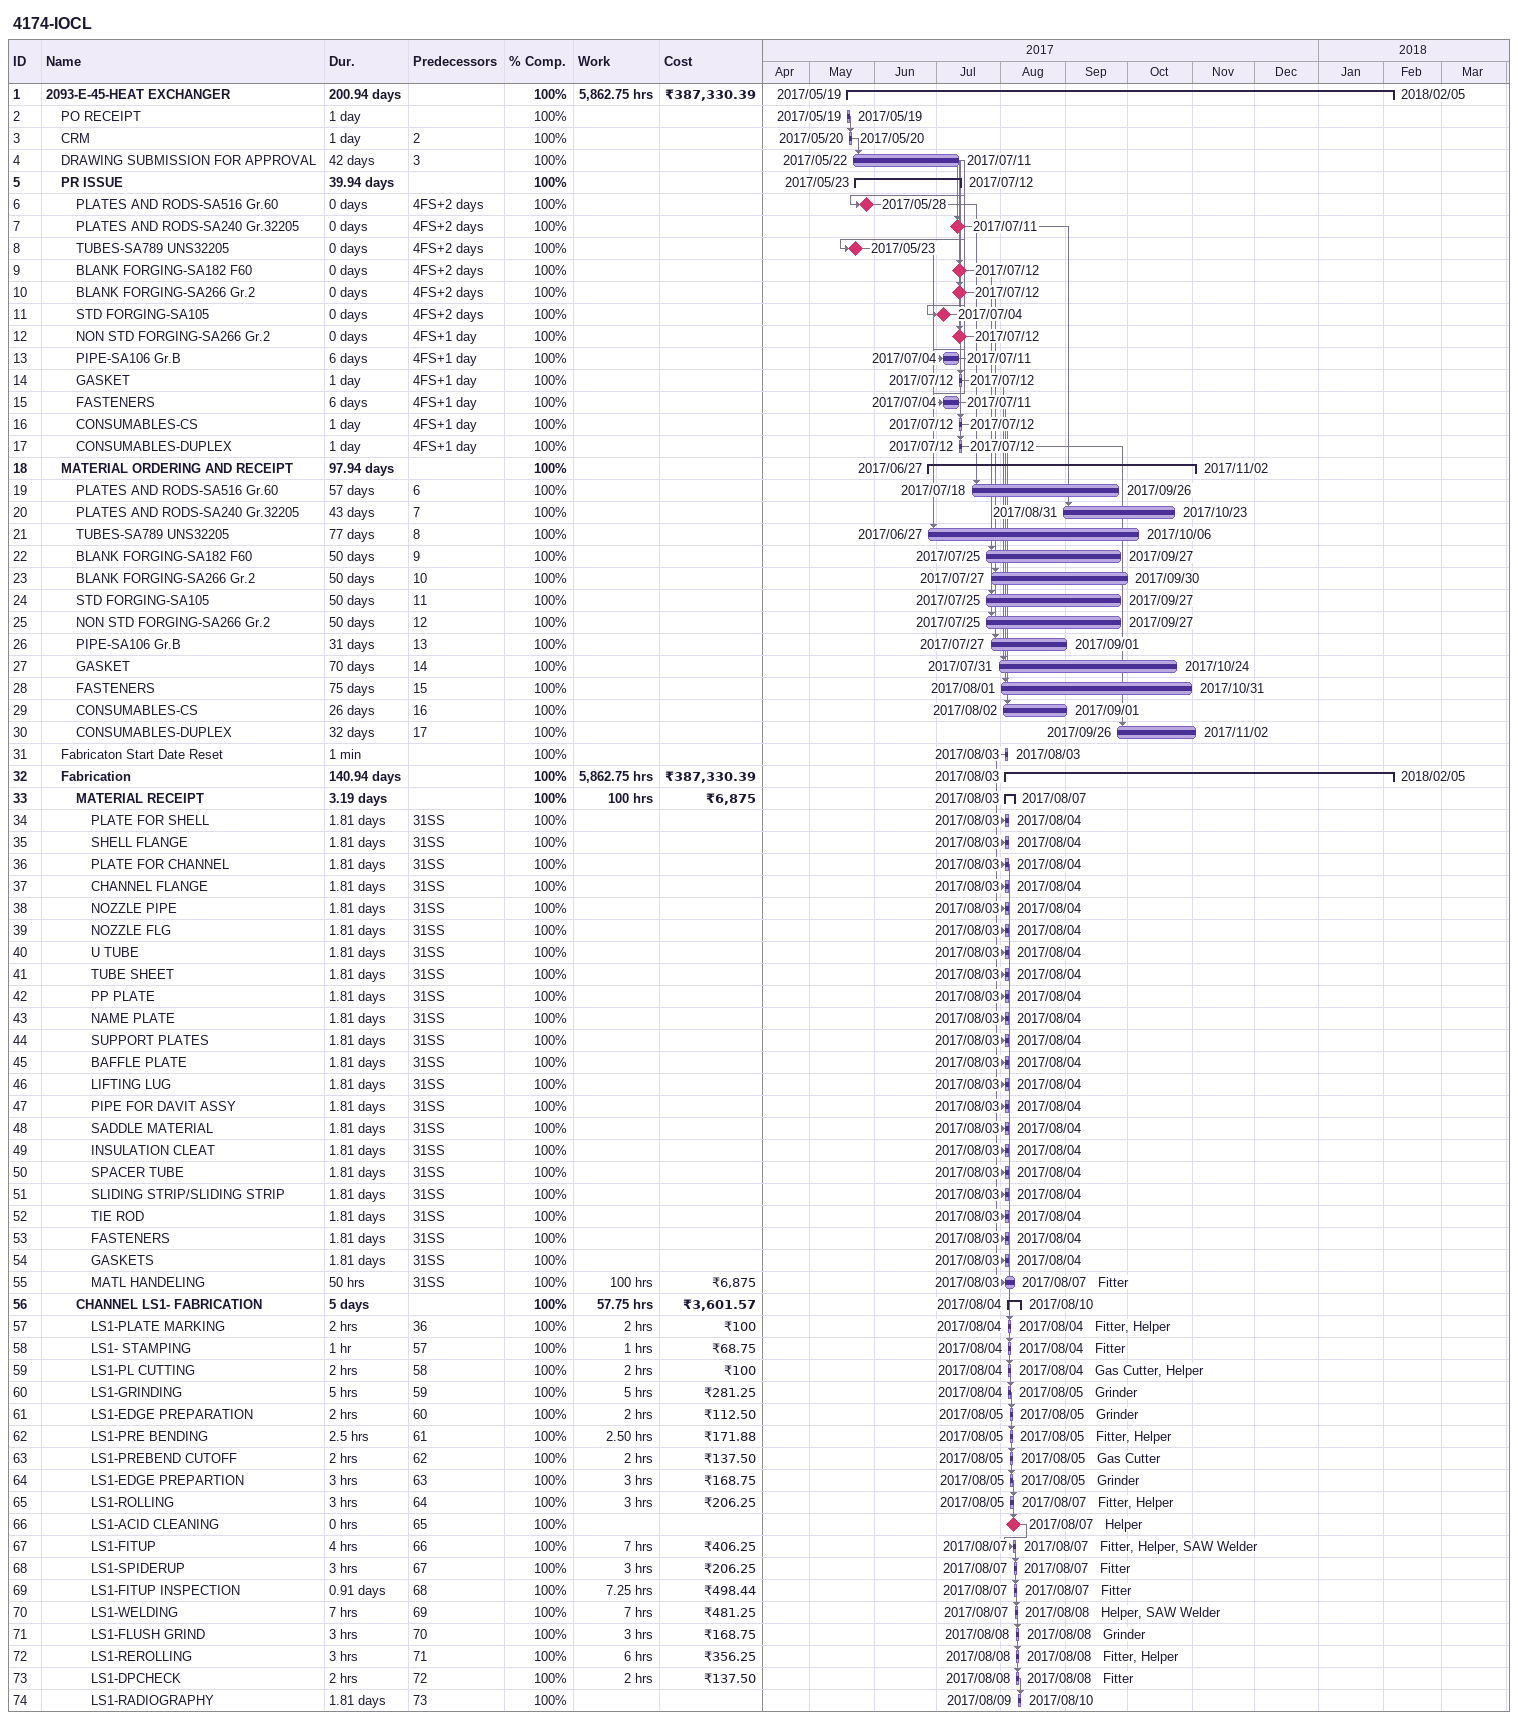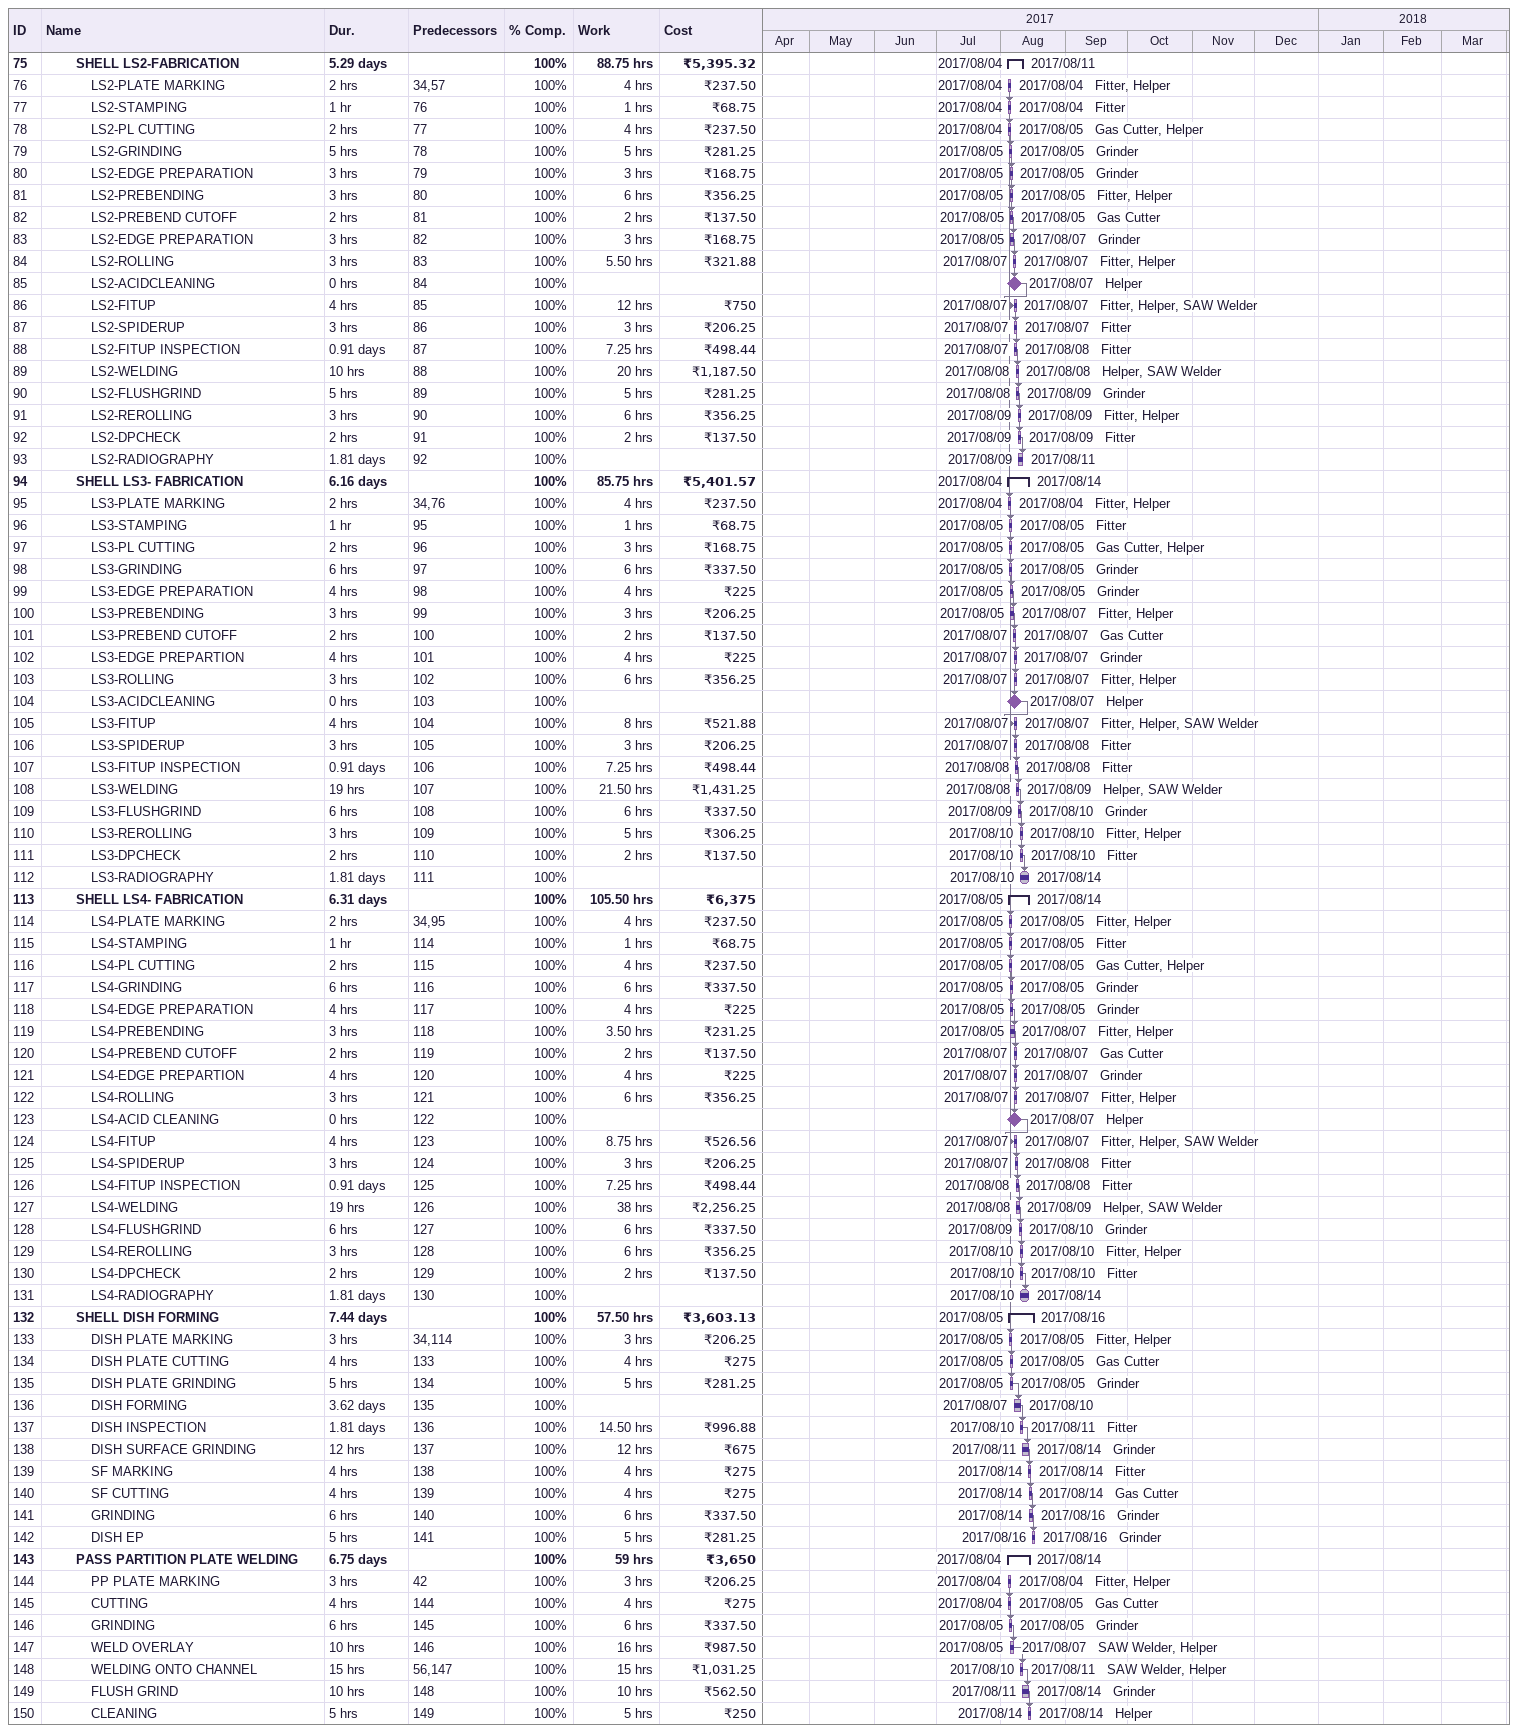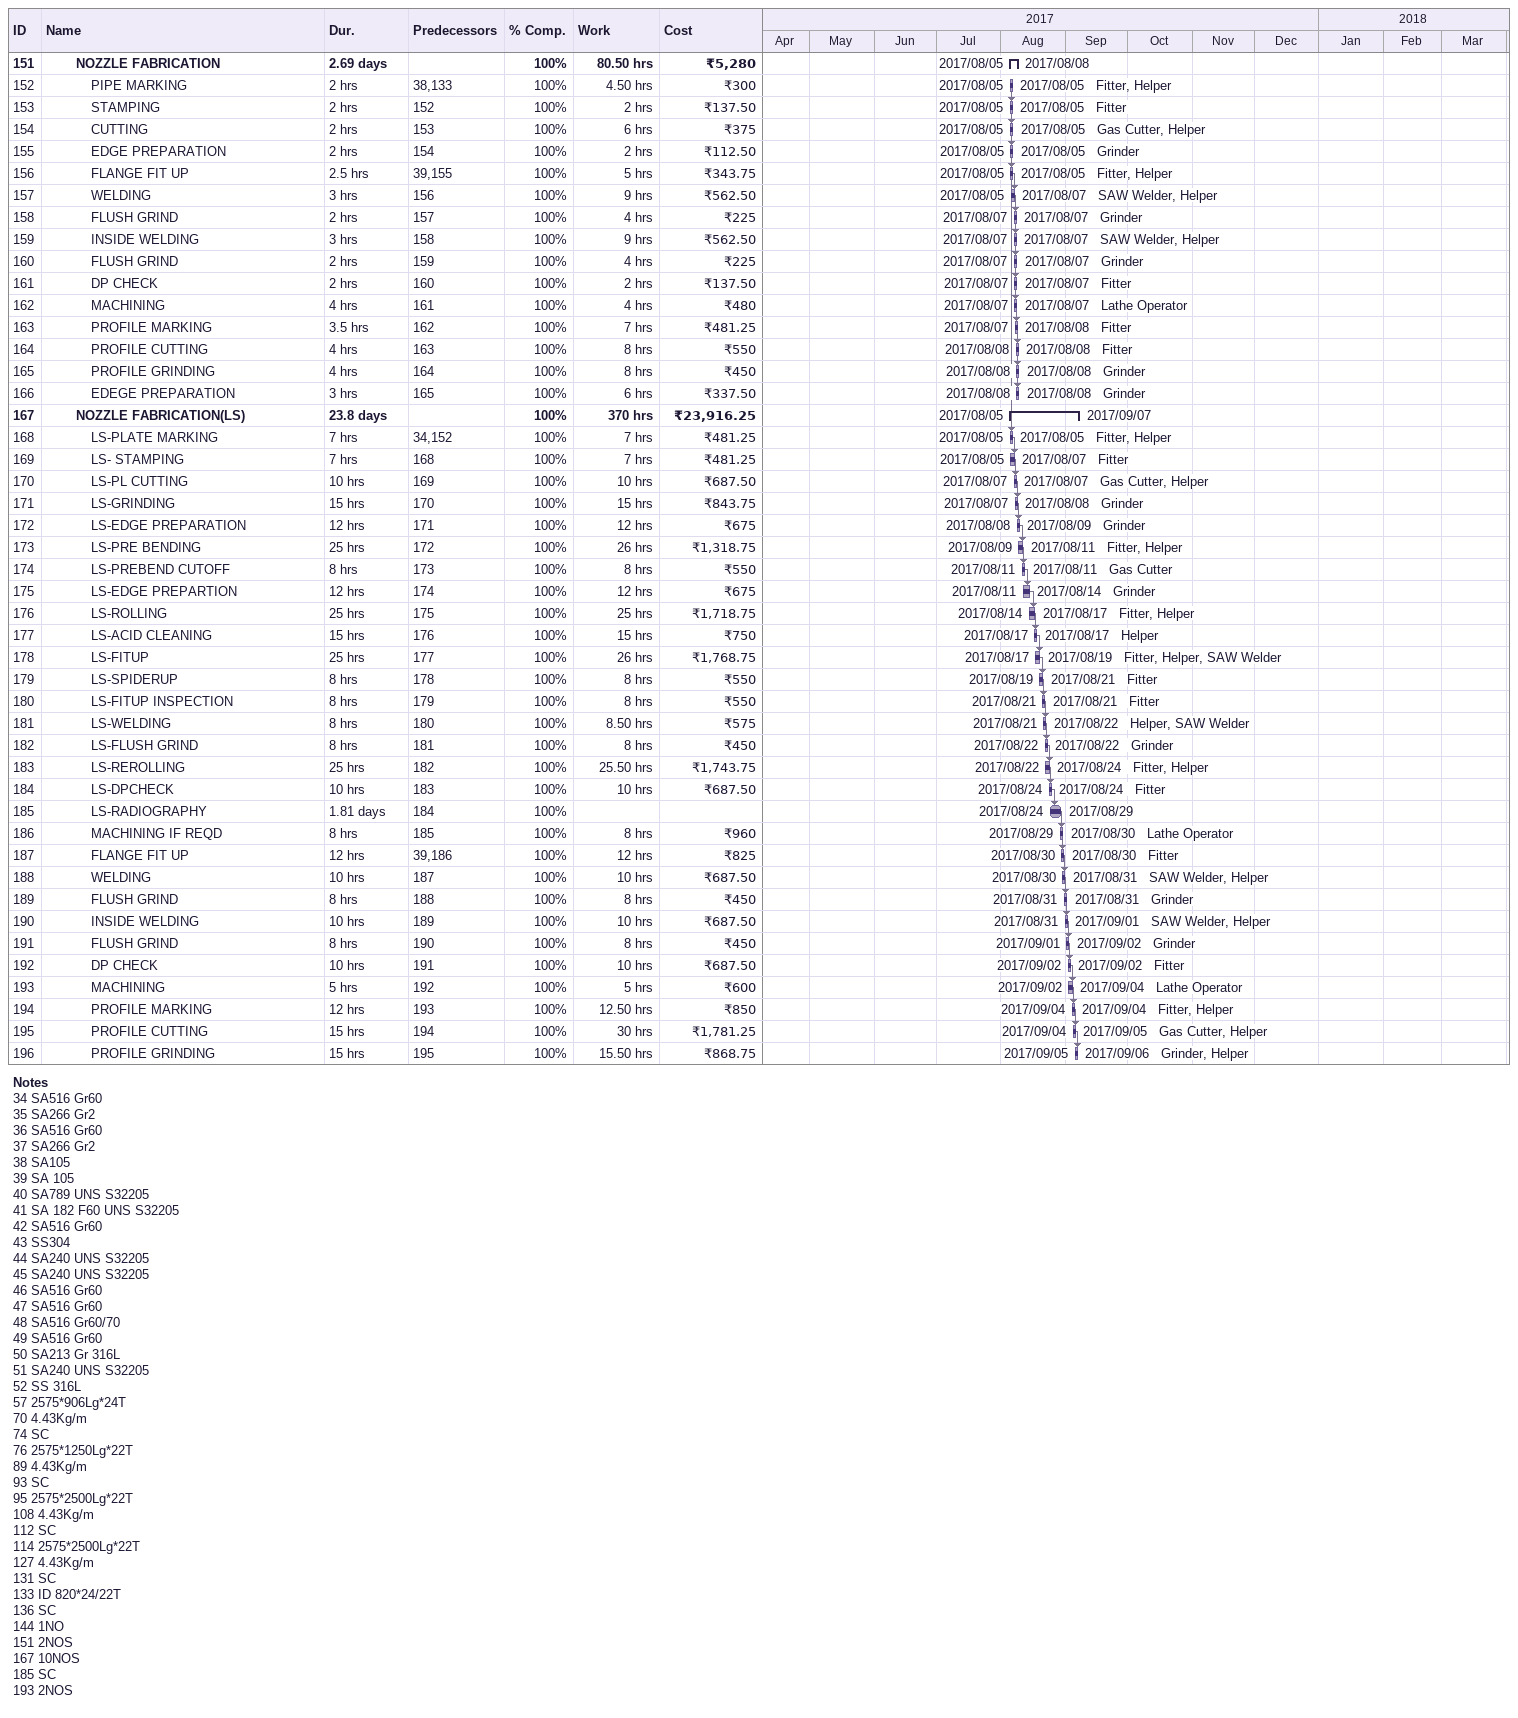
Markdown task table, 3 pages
4174-IOCL

| ID | Level | Task | Duration | Start | Finish | Predecessors | Resources | % complete | Work (h) | Cost (₹) |
|---|---|---|---|---|---|---|---|---|---|---|
| 1 | 1 | **2093-E-45-HEAT EXCHANGER** | 200.94d | 2017-05-19 | 2018-02-05 |  |  | 100 | 5862.75 | 387330.39 |
| 2 | 2 | PO RECEIPT | 1d | 2017-05-19 | 2017-05-19 |  |  | 100 |  |  |
| 3 | 2 | CRM | 1d | 2017-05-20 | 2017-05-20 | 2 |  | 100 |  |  |
| 4 | 2 | DRAWING SUBMISSION FOR APPROVAL | 42d | 2017-05-22 | 2017-07-11 | 3 |  | 100 |  |  |
| 5 | 2 | **PR ISSUE** | 39.94d | 2017-05-23 | 2017-07-12 |  |  | 100 |  |  |
| 6 | 3 | PLATES AND RODS-SA516 Gr.60 | 0d | 2017-05-28 | 2017-05-28 | 4FS+2d |  | 100 |  |  |
| 7 | 3 | PLATES AND RODS-SA240 Gr.32205 | 0d | 2017-07-11 | 2017-07-11 | 4FS+2d |  | 100 |  |  |
| 8 | 3 | TUBES-SA789 UNS32205 | 0d | 2017-05-23 | 2017-05-23 | 4FS+2d |  | 100 |  |  |
| 9 | 3 | BLANK FORGING-SA182 F60 | 0d | 2017-07-12 | 2017-07-12 | 4FS+2d |  | 100 |  |  |
| 10 | 3 | BLANK FORGING-SA266 Gr.2 | 0d | 2017-07-12 | 2017-07-12 | 4FS+2d |  | 100 |  |  |
| 11 | 3 | STD FORGING-SA105 | 0d | 2017-07-04 | 2017-07-04 | 4FS+2d |  | 100 |  |  |
| 12 | 3 | NON STD FORGING-SA266 Gr.2 | 0d | 2017-07-12 | 2017-07-12 | 4FS+1d |  | 100 |  |  |
| 13 | 3 | PIPE-SA106 Gr.B | 6d | 2017-07-04 | 2017-07-11 | 4FS+1d |  | 100 |  |  |
| 14 | 3 | GASKET | 1d | 2017-07-12 | 2017-07-12 | 4FS+1d |  | 100 |  |  |
| 15 | 3 | FASTENERS | 6d | 2017-07-04 | 2017-07-11 | 4FS+1d |  | 100 |  |  |
| 16 | 3 | CONSUMABLES-CS | 1d | 2017-07-12 | 2017-07-12 | 4FS+1d |  | 100 |  |  |
| 17 | 3 | CONSUMABLES-DUPLEX | 1d | 2017-07-12 | 2017-07-12 | 4FS+1d |  | 100 |  |  |
| 18 | 2 | **MATERIAL ORDERING AND RECEIPT** | 97.94d | 2017-06-27 | 2017-11-02 |  |  | 100 |  |  |
| 19 | 3 | PLATES AND RODS-SA516 Gr.60 | 57d | 2017-07-18 | 2017-09-26 | 6 |  | 100 |  |  |
| 20 | 3 | PLATES AND RODS-SA240 Gr.32205 | 43d | 2017-08-31 | 2017-10-23 | 7 |  | 100 |  |  |
| 21 | 3 | TUBES-SA789 UNS32205 | 77d | 2017-06-27 | 2017-10-06 | 8 |  | 100 |  |  |
| 22 | 3 | BLANK FORGING-SA182 F60 | 50d | 2017-07-25 | 2017-09-27 | 9 |  | 100 |  |  |
| 23 | 3 | BLANK FORGING-SA266 Gr.2 | 50d | 2017-07-27 | 2017-09-30 | 10 |  | 100 |  |  |
| 24 | 3 | STD FORGING-SA105 | 50d | 2017-07-25 | 2017-09-27 | 11 |  | 100 |  |  |
| 25 | 3 | NON STD FORGING-SA266 Gr.2 | 50d | 2017-07-25 | 2017-09-27 | 12 |  | 100 |  |  |
| 26 | 3 | PIPE-SA106 Gr.B | 31d | 2017-07-27 | 2017-09-01 | 13 |  | 100 |  |  |
| 27 | 3 | GASKET | 70d | 2017-07-31 | 2017-10-24 | 14 |  | 100 |  |  |
| 28 | 3 | FASTENERS | 75d | 2017-08-01 | 2017-10-31 | 15 |  | 100 |  |  |
| 29 | 3 | CONSUMABLES-CS | 26d | 2017-08-02 | 2017-09-01 | 16 |  | 100 |  |  |
| 30 | 3 | CONSUMABLES-DUPLEX | 32d | 2017-09-26 | 2017-11-02 | 17 |  | 100 |  |  |
| 31 | 2 | Fabricaton Start Date Reset | 1min | 2017-08-03 | 2017-08-03 |  |  | 100 |  |  |
| 32 | 2 | **Fabrication** | 140.94d | 2017-08-03 | 2018-02-05 |  |  | 100 | 5862.75 | 387330.39 |
| 33 | 3 | **MATERIAL RECEIPT** | 3.19d | 2017-08-03 | 2017-08-07 |  |  | 100 | 100 | 6875 |
| 34 | 4 | PLATE FOR SHELL | 1.81d | 2017-08-03 | 2017-08-04 | 31SS |  | 100 |  |  |
| 35 | 4 | SHELL FLANGE | 1.81d | 2017-08-03 | 2017-08-04 | 31SS |  | 100 |  |  |
| 36 | 4 | PLATE FOR CHANNEL | 1.81d | 2017-08-03 | 2017-08-04 | 31SS |  | 100 |  |  |
| 37 | 4 | CHANNEL FLANGE | 1.81d | 2017-08-03 | 2017-08-04 | 31SS |  | 100 |  |  |
| 38 | 4 | NOZZLE PIPE | 1.81d | 2017-08-03 | 2017-08-04 | 31SS |  | 100 |  |  |
| 39 | 4 | NOZZLE FLG | 1.81d | 2017-08-03 | 2017-08-04 | 31SS |  | 100 |  |  |
| 40 | 4 | U TUBE | 1.81d | 2017-08-03 | 2017-08-04 | 31SS |  | 100 |  |  |
| 41 | 4 | TUBE SHEET | 1.81d | 2017-08-03 | 2017-08-04 | 31SS |  | 100 |  |  |
| 42 | 4 | PP PLATE | 1.81d | 2017-08-03 | 2017-08-04 | 31SS |  | 100 |  |  |
| 43 | 4 | NAME PLATE | 1.81d | 2017-08-03 | 2017-08-04 | 31SS |  | 100 |  |  |
| 44 | 4 | SUPPORT PLATES | 1.81d | 2017-08-03 | 2017-08-04 | 31SS |  | 100 |  |  |
| 45 | 4 | BAFFLE PLATE | 1.81d | 2017-08-03 | 2017-08-04 | 31SS |  | 100 |  |  |
| 46 | 4 | LIFTING LUG | 1.81d | 2017-08-03 | 2017-08-04 | 31SS |  | 100 |  |  |
| 47 | 4 | PIPE FOR DAVIT ASSY | 1.81d | 2017-08-03 | 2017-08-04 | 31SS |  | 100 |  |  |
| 48 | 4 | SADDLE MATERIAL | 1.81d | 2017-08-03 | 2017-08-04 | 31SS |  | 100 |  |  |
| 49 | 4 | INSULATION CLEAT | 1.81d | 2017-08-03 | 2017-08-04 | 31SS |  | 100 |  |  |
| 50 | 4 | SPACER TUBE | 1.81d | 2017-08-03 | 2017-08-04 | 31SS |  | 100 |  |  |
| 51 | 4 | SLIDING STRIP/SLIDING STRIP | 1.81d | 2017-08-03 | 2017-08-04 | 31SS |  | 100 |  |  |
| 52 | 4 | TIE ROD | 1.81d | 2017-08-03 | 2017-08-04 | 31SS |  | 100 |  |  |
| 53 | 4 | FASTENERS | 1.81d | 2017-08-03 | 2017-08-04 | 31SS |  | 100 |  |  |
| 54 | 4 | GASKETS | 1.81d | 2017-08-03 | 2017-08-04 | 31SS |  | 100 |  |  |
| 55 | 4 | MATL HANDELING | 50h | 2017-08-03 | 2017-08-07 | 31SS | Fitter | 100 | 100 | 6875 |
| 56 | 3 | **CHANNEL LS1- FABRICATION** | 5d | 2017-08-04 | 2017-08-10 |  |  | 100 | 57.75 | 3601.57 |
| 57 | 4 | LS1-PLATE MARKING | 2h | 2017-08-04 | 2017-08-04 | 36 | Fitter, Helper | 100 | 2 | 100 |
| 58 | 4 | LS1- STAMPING | 1h | 2017-08-04 | 2017-08-04 | 57 | Fitter | 100 | 1 | 68.75 |
| 59 | 4 | LS1-PL CUTTING | 2h | 2017-08-04 | 2017-08-04 | 58 | Gas Cutter, Helper | 100 | 2 | 100 |
| 60 | 4 | LS1-GRINDING | 5h | 2017-08-04 | 2017-08-05 | 59 | Grinder | 100 | 5 | 281.25 |
| 61 | 4 | LS1-EDGE PREPARATION | 2h | 2017-08-05 | 2017-08-05 | 60 | Grinder | 100 | 2 | 112.50 |
| 62 | 4 | LS1-PRE BENDING | 2.5h | 2017-08-05 | 2017-08-05 | 61 | Fitter, Helper | 100 | 2.50 | 171.88 |
| 63 | 4 | LS1-PREBEND CUTOFF | 2h | 2017-08-05 | 2017-08-05 | 62 | Gas Cutter | 100 | 2 | 137.50 |
| 64 | 4 | LS1-EDGE PREPARTION | 3h | 2017-08-05 | 2017-08-05 | 63 | Grinder | 100 | 3 | 168.75 |
| 65 | 4 | LS1-ROLLING | 3h | 2017-08-05 | 2017-08-07 | 64 | Fitter, Helper | 100 | 3 | 206.25 |
| 66 | 4 | LS1-ACID CLEANING | 0h | 2017-08-07 | 2017-08-07 | 65 | Helper | 100 |  |  |
| 67 | 4 | LS1-FITUP | 4h | 2017-08-07 | 2017-08-07 | 66 | Fitter, Helper, SAW Welder | 100 | 7 | 406.25 |
| 68 | 4 | LS1-SPIDERUP | 3h | 2017-08-07 | 2017-08-07 | 67 | Fitter | 100 | 3 | 206.25 |
| 69 | 4 | LS1-FITUP INSPECTION | 0.91d | 2017-08-07 | 2017-08-07 | 68 | Fitter | 100 | 7.25 | 498.44 |
| 70 | 4 | LS1-WELDING | 7h | 2017-08-07 | 2017-08-08 | 69 | Helper, SAW Welder | 100 | 7 | 481.25 |
| 71 | 4 | LS1-FLUSH GRIND | 3h | 2017-08-08 | 2017-08-08 | 70 | Grinder | 100 | 3 | 168.75 |
| 72 | 4 | LS1-REROLLING | 3h | 2017-08-08 | 2017-08-08 | 71 | Fitter, Helper | 100 | 6 | 356.25 |
| 73 | 4 | LS1-DPCHECK | 2h | 2017-08-08 | 2017-08-08 | 72 | Fitter | 100 | 2 | 137.50 |
| 74 | 4 | LS1-RADIOGRAPHY | 1.81d | 2017-08-09 | 2017-08-10 | 73 |  | 100 |  |  |
| 75 | 3 | **SHELL LS2-FABRICATION** | 5.29d | 2017-08-04 | 2017-08-11 |  |  | 100 | 88.75 | 5395.32 |
| 76 | 4 | LS2-PLATE MARKING | 2h | 2017-08-04 | 2017-08-04 | 34, 57 | Fitter, Helper | 100 | 4 | 237.50 |
| 77 | 4 | LS2-STAMPING | 1h | 2017-08-04 | 2017-08-04 | 76 | Fitter | 100 | 1 | 68.75 |
| 78 | 4 | LS2-PL CUTTING | 2h | 2017-08-04 | 2017-08-05 | 77 | Gas Cutter, Helper | 100 | 4 | 237.50 |
| 79 | 4 | LS2-GRINDING | 5h | 2017-08-05 | 2017-08-05 | 78 | Grinder | 100 | 5 | 281.25 |
| 80 | 4 | LS2-EDGE PREPARATION | 3h | 2017-08-05 | 2017-08-05 | 79 | Grinder | 100 | 3 | 168.75 |
| 81 | 4 | LS2-PREBENDING | 3h | 2017-08-05 | 2017-08-05 | 80 | Fitter, Helper | 100 | 6 | 356.25 |
| 82 | 4 | LS2-PREBEND CUTOFF | 2h | 2017-08-05 | 2017-08-05 | 81 | Gas Cutter | 100 | 2 | 137.50 |
| 83 | 4 | LS2-EDGE PREPARATION | 3h | 2017-08-05 | 2017-08-07 | 82 | Grinder | 100 | 3 | 168.75 |
| 84 | 4 | LS2-ROLLING | 3h | 2017-08-07 | 2017-08-07 | 83 | Fitter, Helper | 100 | 5.50 | 321.88 |
| 85 | 4 | LS2-ACIDCLEANING | 0h | 2017-08-07 | 2017-08-07 | 84 | Helper | 100 |  |  |
| 86 | 4 | LS2-FITUP | 4h | 2017-08-07 | 2017-08-07 | 85 | Fitter, Helper, SAW Welder | 100 | 12 | 750 |
| 87 | 4 | LS2-SPIDERUP | 3h | 2017-08-07 | 2017-08-07 | 86 | Fitter | 100 | 3 | 206.25 |
| 88 | 4 | LS2-FITUP INSPECTION | 0.91d | 2017-08-07 | 2017-08-08 | 87 | Fitter | 100 | 7.25 | 498.44 |
| 89 | 4 | LS2-WELDING | 10h | 2017-08-08 | 2017-08-08 | 88 | Helper, SAW Welder | 100 | 20 | 1187.50 |
| 90 | 4 | LS2-FLUSHGRIND | 5h | 2017-08-08 | 2017-08-09 | 89 | Grinder | 100 | 5 | 281.25 |
| 91 | 4 | LS2-REROLLING | 3h | 2017-08-09 | 2017-08-09 | 90 | Fitter, Helper | 100 | 6 | 356.25 |
| 92 | 4 | LS2-DPCHECK | 2h | 2017-08-09 | 2017-08-09 | 91 | Fitter | 100 | 2 | 137.50 |
| 93 | 4 | LS2-RADIOGRAPHY | 1.81d | 2017-08-09 | 2017-08-11 | 92 |  | 100 |  |  |
| 94 | 3 | **SHELL LS3- FABRICATION** | 6.16d | 2017-08-04 | 2017-08-14 |  |  | 100 | 85.75 | 5401.57 |
| 95 | 4 | LS3-PLATE MARKING | 2h | 2017-08-04 | 2017-08-04 | 34, 76 | Fitter, Helper | 100 | 4 | 237.50 |
| 96 | 4 | LS3-STAMPING | 1h | 2017-08-05 | 2017-08-05 | 95 | Fitter | 100 | 1 | 68.75 |
| 97 | 4 | LS3-PL CUTTING | 2h | 2017-08-05 | 2017-08-05 | 96 | Gas Cutter, Helper | 100 | 3 | 168.75 |
| 98 | 4 | LS3-GRINDING | 6h | 2017-08-05 | 2017-08-05 | 97 | Grinder | 100 | 6 | 337.50 |
| 99 | 4 | LS3-EDGE PREPARATION | 4h | 2017-08-05 | 2017-08-05 | 98 | Grinder | 100 | 4 | 225 |
| 100 | 4 | LS3-PREBENDING | 3h | 2017-08-05 | 2017-08-07 | 99 | Fitter, Helper | 100 | 3 | 206.25 |
| 101 | 4 | LS3-PREBEND CUTOFF | 2h | 2017-08-07 | 2017-08-07 | 100 | Gas Cutter | 100 | 2 | 137.50 |
| 102 | 4 | LS3-EDGE PREPARTION | 4h | 2017-08-07 | 2017-08-07 | 101 | Grinder | 100 | 4 | 225 |
| 103 | 4 | LS3-ROLLING | 3h | 2017-08-07 | 2017-08-07 | 102 | Fitter, Helper | 100 | 6 | 356.25 |
| 104 | 4 | LS3-ACIDCLEANING | 0h | 2017-08-07 | 2017-08-07 | 103 | Helper | 100 |  |  |
| 105 | 4 | LS3-FITUP | 4h | 2017-08-07 | 2017-08-07 | 104 | Fitter, Helper, SAW Welder | 100 | 8 | 521.88 |
| 106 | 4 | LS3-SPIDERUP | 3h | 2017-08-07 | 2017-08-08 | 105 | Fitter | 100 | 3 | 206.25 |
| 107 | 4 | LS3-FITUP INSPECTION | 0.91d | 2017-08-08 | 2017-08-08 | 106 | Fitter | 100 | 7.25 | 498.44 |
| 108 | 4 | LS3-WELDING | 19h | 2017-08-08 | 2017-08-09 | 107 | Helper, SAW Welder | 100 | 21.50 | 1431.25 |
| 109 | 4 | LS3-FLUSHGRIND | 6h | 2017-08-09 | 2017-08-10 | 108 | Grinder | 100 | 6 | 337.50 |
| 110 | 4 | LS3-REROLLING | 3h | 2017-08-10 | 2017-08-10 | 109 | Fitter, Helper | 100 | 5 | 306.25 |
| 111 | 4 | LS3-DPCHECK | 2h | 2017-08-10 | 2017-08-10 | 110 | Fitter | 100 | 2 | 137.50 |
| 112 | 4 | LS3-RADIOGRAPHY | 1.81d | 2017-08-10 | 2017-08-14 | 111 |  | 100 |  |  |
| 113 | 3 | **SHELL LS4- FABRICATION** | 6.31d | 2017-08-05 | 2017-08-14 |  |  | 100 | 105.50 | 6375 |
| 114 | 4 | LS4-PLATE MARKING | 2h | 2017-08-05 | 2017-08-05 | 34, 95 | Fitter, Helper | 100 | 4 | 237.50 |
| 115 | 4 | LS4-STAMPING | 1h | 2017-08-05 | 2017-08-05 | 114 | Fitter | 100 | 1 | 68.75 |
| 116 | 4 | LS4-PL CUTTING | 2h | 2017-08-05 | 2017-08-05 | 115 | Gas Cutter, Helper | 100 | 4 | 237.50 |
| 117 | 4 | LS4-GRINDING | 6h | 2017-08-05 | 2017-08-05 | 116 | Grinder | 100 | 6 | 337.50 |
| 118 | 4 | LS4-EDGE PREPARATION | 4h | 2017-08-05 | 2017-08-05 | 117 | Grinder | 100 | 4 | 225 |
| 119 | 4 | LS4-PREBENDING | 3h | 2017-08-05 | 2017-08-07 | 118 | Fitter, Helper | 100 | 3.50 | 231.25 |
| 120 | 4 | LS4-PREBEND CUTOFF | 2h | 2017-08-07 | 2017-08-07 | 119 | Gas Cutter | 100 | 2 | 137.50 |
| 121 | 4 | LS4-EDGE PREPARTION | 4h | 2017-08-07 | 2017-08-07 | 120 | Grinder | 100 | 4 | 225 |
| 122 | 4 | LS4-ROLLING | 3h | 2017-08-07 | 2017-08-07 | 121 | Fitter, Helper | 100 | 6 | 356.25 |
| 123 | 4 | LS4-ACID CLEANING | 0h | 2017-08-07 | 2017-08-07 | 122 | Helper | 100 |  |  |
| 124 | 4 | LS4-FITUP | 4h | 2017-08-07 | 2017-08-07 | 123 | Fitter, Helper, SAW Welder | 100 | 8.75 | 526.56 |
| 125 | 4 | LS4-SPIDERUP | 3h | 2017-08-07 | 2017-08-08 | 124 | Fitter | 100 | 3 | 206.25 |
| 126 | 4 | LS4-FITUP INSPECTION | 0.91d | 2017-08-08 | 2017-08-08 | 125 | Fitter | 100 | 7.25 | 498.44 |
| 127 | 4 | LS4-WELDING | 19h | 2017-08-08 | 2017-08-09 | 126 | Helper, SAW Welder | 100 | 38 | 2256.25 |
| 128 | 4 | LS4-FLUSHGRIND | 6h | 2017-08-09 | 2017-08-10 | 127 | Grinder | 100 | 6 | 337.50 |
| 129 | 4 | LS4-REROLLING | 3h | 2017-08-10 | 2017-08-10 | 128 | Fitter, Helper | 100 | 6 | 356.25 |
| 130 | 4 | LS4-DPCHECK | 2h | 2017-08-10 | 2017-08-10 | 129 | Fitter | 100 | 2 | 137.50 |
| 131 | 4 | LS4-RADIOGRAPHY | 1.81d | 2017-08-10 | 2017-08-14 | 130 |  | 100 |  |  |
| 132 | 3 | **SHELL DISH FORMING** | 7.44d | 2017-08-05 | 2017-08-16 |  |  | 100 | 57.50 | 3603.13 |
| 133 | 4 | DISH PLATE MARKING | 3h | 2017-08-05 | 2017-08-05 | 34, 114 | Fitter, Helper | 100 | 3 | 206.25 |
| 134 | 4 | DISH PLATE CUTTING | 4h | 2017-08-05 | 2017-08-05 | 133 | Gas Cutter | 100 | 4 | 275 |
| 135 | 4 | DISH PLATE GRINDING | 5h | 2017-08-05 | 2017-08-05 | 134 | Grinder | 100 | 5 | 281.25 |
| 136 | 4 | DISH FORMING | 3.62d | 2017-08-07 | 2017-08-10 | 135 |  | 100 |  |  |
| 137 | 4 | DISH INSPECTION | 1.81d | 2017-08-10 | 2017-08-11 | 136 | Fitter | 100 | 14.50 | 996.88 |
| 138 | 4 | DISH SURFACE GRINDING | 12h | 2017-08-11 | 2017-08-14 | 137 | Grinder | 100 | 12 | 675 |
| 139 | 4 | SF MARKING | 4h | 2017-08-14 | 2017-08-14 | 138 | Fitter | 100 | 4 | 275 |
| 140 | 4 | SF CUTTING | 4h | 2017-08-14 | 2017-08-14 | 139 | Gas Cutter | 100 | 4 | 275 |
| 141 | 4 | GRINDING | 6h | 2017-08-14 | 2017-08-16 | 140 | Grinder | 100 | 6 | 337.50 |
| 142 | 4 | DISH EP | 5h | 2017-08-16 | 2017-08-16 | 141 | Grinder | 100 | 5 | 281.25 |
| 143 | 3 | **PASS PARTITION PLATE WELDING** | 6.75d | 2017-08-04 | 2017-08-14 |  |  | 100 | 59 | 3650 |
| 144 | 4 | PP PLATE MARKING | 3h | 2017-08-04 | 2017-08-04 | 42 | Fitter, Helper | 100 | 3 | 206.25 |
| 145 | 4 | CUTTING | 4h | 2017-08-04 | 2017-08-05 | 144 | Gas Cutter | 100 | 4 | 275 |
| 146 | 4 | GRINDING | 6h | 2017-08-05 | 2017-08-05 | 145 | Grinder | 100 | 6 | 337.50 |
| 147 | 4 | WELD OVERLAY | 10h | 2017-08-05 | 2017-08-07 | 146 | SAW Welder, Helper | 100 | 16 | 987.50 |
| 148 | 4 | WELDING ONTO CHANNEL | 15h | 2017-08-10 | 2017-08-11 | 56, 147 | SAW Welder, Helper | 100 | 15 | 1031.25 |
| 149 | 4 | FLUSH GRIND | 10h | 2017-08-11 | 2017-08-14 | 148 | Grinder | 100 | 10 | 562.50 |
| 150 | 4 | CLEANING | 5h | 2017-08-14 | 2017-08-14 | 149 | Helper | 100 | 5 | 250 |
| 151 | 3 | **NOZZLE FABRICATION** | 2.69d | 2017-08-05 | 2017-08-08 |  |  | 100 | 80.50 | 5280 |
| 152 | 4 | PIPE MARKING | 2h | 2017-08-05 | 2017-08-05 | 38, 133 | Fitter, Helper | 100 | 4.50 | 300 |
| 153 | 4 | STAMPING | 2h | 2017-08-05 | 2017-08-05 | 152 | Fitter | 100 | 2 | 137.50 |
| 154 | 4 | CUTTING | 2h | 2017-08-05 | 2017-08-05 | 153 | Gas Cutter, Helper | 100 | 6 | 375 |
| 155 | 4 | EDGE PREPARATION | 2h | 2017-08-05 | 2017-08-05 | 154 | Grinder | 100 | 2 | 112.50 |
| 156 | 4 | FLANGE FIT UP | 2.5h | 2017-08-05 | 2017-08-05 | 39, 155 | Fitter, Helper | 100 | 5 | 343.75 |
| 157 | 4 | WELDING | 3h | 2017-08-05 | 2017-08-07 | 156 | SAW Welder, Helper | 100 | 9 | 562.50 |
| 158 | 4 | FLUSH GRIND | 2h | 2017-08-07 | 2017-08-07 | 157 | Grinder | 100 | 4 | 225 |
| 159 | 4 | INSIDE WELDING | 3h | 2017-08-07 | 2017-08-07 | 158 | SAW Welder, Helper | 100 | 9 | 562.50 |
| 160 | 4 | FLUSH GRIND | 2h | 2017-08-07 | 2017-08-07 | 159 | Grinder | 100 | 4 | 225 |
| 161 | 4 | DP CHECK | 2h | 2017-08-07 | 2017-08-07 | 160 | Fitter | 100 | 2 | 137.50 |
| 162 | 4 | MACHINING | 4h | 2017-08-07 | 2017-08-07 | 161 | Lathe Operator | 100 | 4 | 480 |
| 163 | 4 | PROFILE MARKING | 3.5h | 2017-08-07 | 2017-08-08 | 162 | Fitter | 100 | 7 | 481.25 |
| 164 | 4 | PROFILE CUTTING | 4h | 2017-08-08 | 2017-08-08 | 163 | Fitter | 100 | 8 | 550 |
| 165 | 4 | PROFILE GRINDING | 4h | 2017-08-08 | 2017-08-08 | 164 | Grinder | 100 | 8 | 450 |
| 166 | 4 | EDEGE PREPARATION | 3h | 2017-08-08 | 2017-08-08 | 165 | Grinder | 100 | 6 | 337.50 |
| 167 | 3 | **NOZZLE FABRICATION(LS)** | 23.8d | 2017-08-05 | 2017-09-07 |  |  | 100 | 370 | 23916.25 |
| 168 | 4 | LS-PLATE MARKING | 7h | 2017-08-05 | 2017-08-05 | 34, 152 | Fitter, Helper | 100 | 7 | 481.25 |
| 169 | 4 | LS- STAMPING | 7h | 2017-08-05 | 2017-08-07 | 168 | Fitter | 100 | 7 | 481.25 |
| 170 | 4 | LS-PL CUTTING | 10h | 2017-08-07 | 2017-08-07 | 169 | Gas Cutter, Helper | 100 | 10 | 687.50 |
| 171 | 4 | LS-GRINDING | 15h | 2017-08-07 | 2017-08-08 | 170 | Grinder | 100 | 15 | 843.75 |
| 172 | 4 | LS-EDGE PREPARATION | 12h | 2017-08-08 | 2017-08-09 | 171 | Grinder | 100 | 12 | 675 |
| 173 | 4 | LS-PRE BENDING | 25h | 2017-08-09 | 2017-08-11 | 172 | Fitter, Helper | 100 | 26 | 1318.75 |
| 174 | 4 | LS-PREBEND CUTOFF | 8h | 2017-08-11 | 2017-08-11 | 173 | Gas Cutter | 100 | 8 | 550 |
| 175 | 4 | LS-EDGE PREPARTION | 12h | 2017-08-11 | 2017-08-14 | 174 | Grinder | 100 | 12 | 675 |
| 176 | 4 | LS-ROLLING | 25h | 2017-08-14 | 2017-08-17 | 175 | Fitter, Helper | 100 | 25 | 1718.75 |
| 177 | 4 | LS-ACID CLEANING | 15h | 2017-08-17 | 2017-08-17 | 176 | Helper | 100 | 15 | 750 |
| 178 | 4 | LS-FITUP | 25h | 2017-08-17 | 2017-08-19 | 177 | Fitter, Helper, SAW Welder | 100 | 26 | 1768.75 |
| 179 | 4 | LS-SPIDERUP | 8h | 2017-08-19 | 2017-08-21 | 178 | Fitter | 100 | 8 | 550 |
| 180 | 4 | LS-FITUP INSPECTION | 8h | 2017-08-21 | 2017-08-21 | 179 | Fitter | 100 | 8 | 550 |
| 181 | 4 | LS-WELDING | 8h | 2017-08-21 | 2017-08-22 | 180 | Helper, SAW Welder | 100 | 8.50 | 575 |
| 182 | 4 | LS-FLUSH GRIND | 8h | 2017-08-22 | 2017-08-22 | 181 | Grinder | 100 | 8 | 450 |
| 183 | 4 | LS-REROLLING | 25h | 2017-08-22 | 2017-08-24 | 182 | Fitter, Helper | 100 | 25.50 | 1743.75 |
| 184 | 4 | LS-DPCHECK | 10h | 2017-08-24 | 2017-08-24 | 183 | Fitter | 100 | 10 | 687.50 |
| 185 | 4 | LS-RADIOGRAPHY | 1.81d | 2017-08-24 | 2017-08-29 | 184 |  | 100 |  |  |
| 186 | 4 | MACHINING IF REQD | 8h | 2017-08-29 | 2017-08-30 | 185 | Lathe Operator | 100 | 8 | 960 |
| 187 | 4 | FLANGE FIT UP | 12h | 2017-08-30 | 2017-08-30 | 39, 186 | Fitter | 100 | 12 | 825 |
| 188 | 4 | WELDING | 10h | 2017-08-30 | 2017-08-31 | 187 | SAW Welder, Helper | 100 | 10 | 687.50 |
| 189 | 4 | FLUSH GRIND | 8h | 2017-08-31 | 2017-08-31 | 188 | Grinder | 100 | 8 | 450 |
| 190 | 4 | INSIDE WELDING | 10h | 2017-08-31 | 2017-09-01 | 189 | SAW Welder, Helper | 100 | 10 | 687.50 |
| 191 | 4 | FLUSH GRIND | 8h | 2017-09-01 | 2017-09-02 | 190 | Grinder | 100 | 8 | 450 |
| 192 | 4 | DP CHECK | 10h | 2017-09-02 | 2017-09-02 | 191 | Fitter | 100 | 10 | 687.50 |
| 193 | 4 | MACHINING | 5h | 2017-09-02 | 2017-09-04 | 192 | Lathe Operator | 100 | 5 | 600 |
| 194 | 4 | PROFILE MARKING | 12h | 2017-09-04 | 2017-09-04 | 193 | Fitter, Helper | 100 | 12.50 | 850 |
| 195 | 4 | PROFILE CUTTING | 15h | 2017-09-04 | 2017-09-05 | 194 | Gas Cutter, Helper | 100 | 30 | 1781.25 |
| 196 | 4 | PROFILE GRINDING | 15h | 2017-09-05 | 2017-09-06 | 195 | Grinder, Helper | 100 | 15.50 | 868.75 |

Notes
- 34: SA516 Gr60
- 35: SA266 Gr2
- 36: SA516 Gr60
- 37: SA266 Gr2
- 38: SA105
- 39: SA 105
- 40: SA789 UNS S32205
- 41: SA 182 F60 UNS S32205
- 42: SA516 Gr60
- 43: SS304
- 44: SA240 UNS S32205
- 45: SA240 UNS S32205
- 46: SA516 Gr60
- 47: SA516 Gr60
- 48: SA516 Gr60/70
- 49: SA516 Gr60
- 50: SA213 Gr 316L
- 51: SA240 UNS S32205
- 52: SS 316L
- 57: 2575*906Lg*24T
- 70: 4.43Kg/m
- 74: SC
- 76: 2575*1250Lg*22T
- 89: 4.43Kg/m
- 93: SC
- 95: 2575*2500Lg*22T
- 108: 4.43Kg/m
- 112: SC
- 114: 2575*2500Lg*22T
- 127: 4.43Kg/m
- 131: SC
- 133: ID 820*24/22T
- 136: SC
- 144: 1NO
- 151: 2NOS
- 167: 10NOS
- 185: SC
- 193: 2NOS
